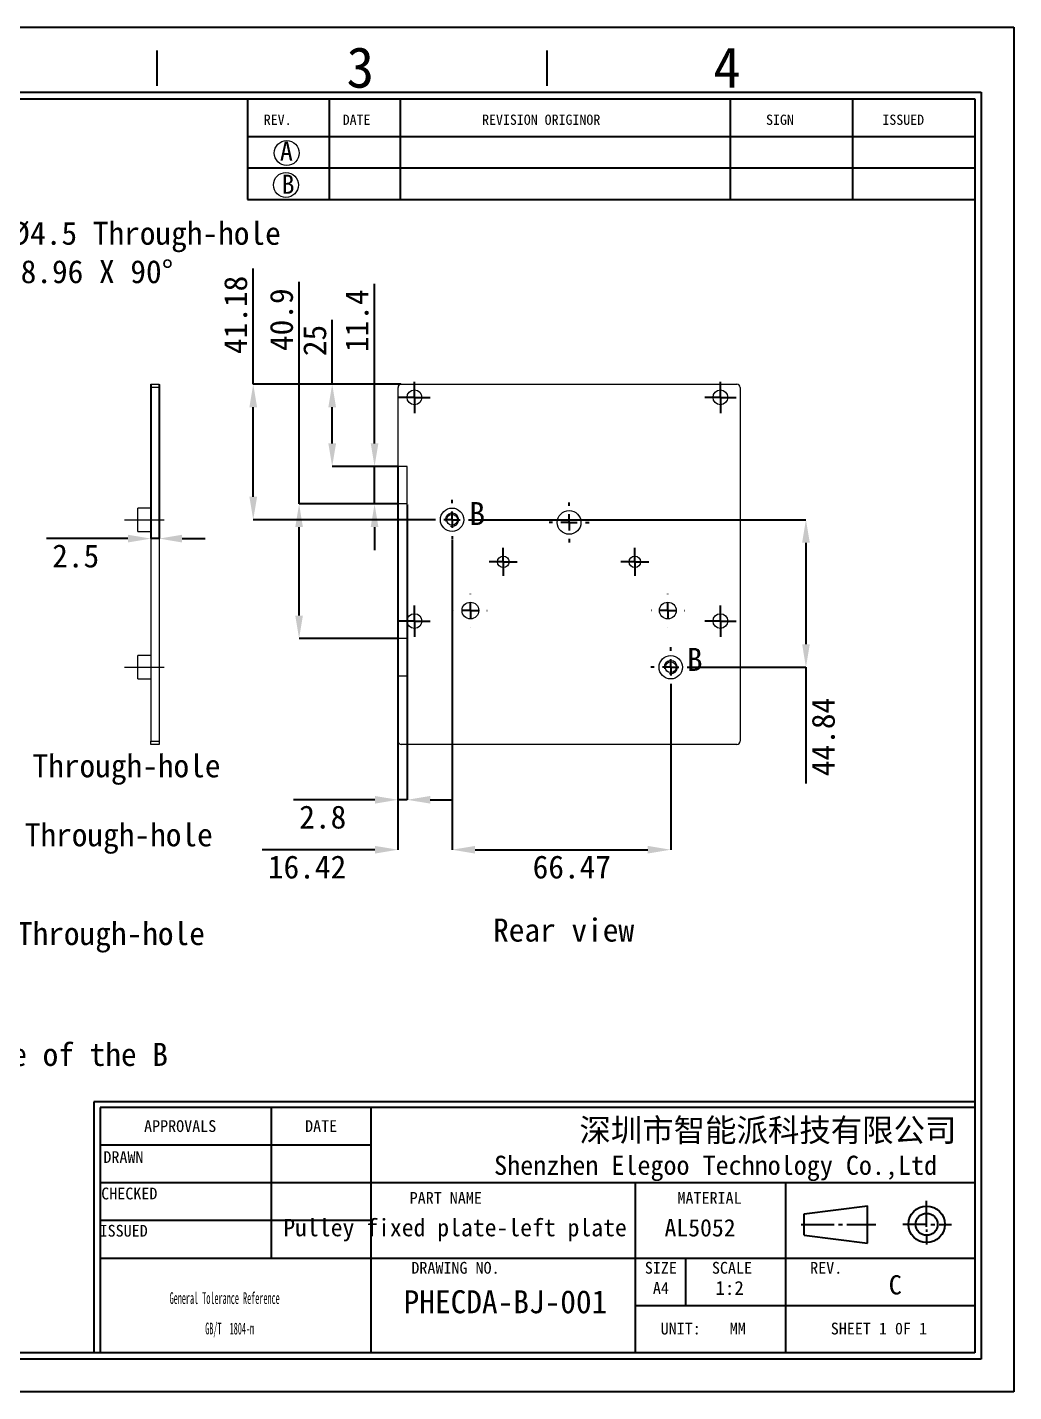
# Model space of a CAD drawing. Header units: millimetres. Extents: x 2 to 295, y 1 to 209.
# Drawn here: x 145.2 to 295.1, y 1.3 to 208.7 of the extents above; entities that cross this region are included whole.
import ezdxf

# ---------------------------------------------------------------- set-up
doc = ezdxf.new("R2010")
doc.units = ezdxf.units.MM
doc.header["$PDSIZE"] = -1
doc.linetypes.add('CENTERX2', pattern=[20.32, 12.7, -2.54, 2.54, -2.54])
doc.layers.add('SLD-0', color=179, linetype='Continuous')
doc.layers.add('蓝色线', color=5, linetype='Continuous', lineweight=15)
doc.styles.add('M', font='simfang.ttf')
doc.styles.add('SLDTEXTSTYLE2', font='TXT', dxfattribs={"width": 0.469})
doc.styles.add('SLDTEXTSTYLE8', font='TXT', dxfattribs={"width": 0.484})
doc.dimstyles.new('SLDDIMSTYLE0', dxfattribs={"dimtxt": 3.5, "dimasz": 3.5, "dimexe": 0, "dimexo": 0.0625, "dimgap": 0.875, "dimtad": 2, "dimlfac": 2, "dimrnd": 1e-09, "dimzin": 12, "dimdsep": 46, "dimtxsty": 'SLDTEXTSTYLE2', "dimsah": 1, "dimcen": 0.09, "dimadec": 0, "dimazin": 3, "dimtfac": 1, "dimtmove": 0, "dimatfit": 0, "dimfxl": 1, "dimfrac": 2, "dimtolj": 1, "dimtzin": 12, "dimarcsym": 0})
doc.dimstyles.new('SLDDIMSTYLE1', dxfattribs={"dimtxt": 3.5, "dimasz": 3.5, "dimexe": 0, "dimexo": 0.0625, "dimgap": 0.875, "dimtad": 2, "dimlfac": 2, "dimrnd": 1e-09, "dimzin": 12, "dimdsep": 46, "dimtxsty": 'SLDTEXTSTYLE2', "dimsah": 1, "dimcen": 0.09, "dimadec": 0, "dimazin": 3, "dimtfac": 1, "dimtofl": 0, "dimtmove": 0, "dimatfit": 3, "dimfxl": 1, "dimfrac": 2, "dimtolj": 1, "dimtzin": 12, "dimarcsym": 0})
doc.dimstyles.new('SLDDIMSTYLE2', dxfattribs={"dimtxt": 3.5, "dimasz": 3.5, "dimexe": 0, "dimexo": 0.0625, "dimgap": 0.875, "dimtad": 0, "dimtih": 1, "dimtoh": 1, "dimlfac": 2, "dimrnd": 1e-09, "dimzin": 12, "dimdsep": 46, "dimtxsty": 'SLDTEXTSTYLE2', "dimsah": 1, "dimcen": 0, "dimadec": 0, "dimazin": 3, "dimtfac": 1, "dimtmove": 0, "dimatfit": 3, "dimfxl": 1, "dimfrac": 2, "dimtolj": 1, "dimtzin": 12, "dimarcsym": 0})
doc.dimstyles.new('SLDDIMSTYLE3', dxfattribs={"dimtxt": 3.5, "dimasz": 3.5, "dimexe": 0, "dimexo": 0.0625, "dimgap": 0.875, "dimtad": 0, "dimtih": 1, "dimtoh": 1, "dimlfac": 2, "dimrnd": 1e-09, "dimzin": 12, "dimdsep": 46, "dimtxsty": 'SLDTEXTSTYLE2', "dimsah": 1, "dimcen": 0, "dimadec": 0, "dimazin": 3, "dimtol": 1, "dimtp": 0.05, "dimtfac": 1, "dimtmove": 0, "dimatfit": 3, "dimfxl": 1, "dimfrac": 2, "dimtolj": 1, "dimarcsym": 0})

# ---------------------------------------------------------------- blocks, each defined once
blk = doc.blocks.new('SW_NOTE_2')
at = {"layer": 'SLD-0', "color": 0, "char_height": 1.7927, "attachment_point": 2, "style": 'SLDTEXTSTYLE8'}
for s, insert in [('General Tolerance Reference', (12.75, 2.31)), ('GB/T  1804-m', (13.51, -2.32))]:
    blk.add_mtext(s, dxfattribs=dict(at, insert=insert))
blk = doc.blocks.new('_D')
at = {"layer": 'Defpoints', "color": 0}
for p in [(163.98, 154.42), (165.23, 154.42), (165.23, 130.96)]:
    blk.add_point(p, dxfattribs=at)
at = {"layer": 'SLD-0', "color": 0, "lineweight": -2}
for p, q in [((163.98, 154.36), (163.98, 130.96)), ((165.23, 154.36), (165.23, 130.96)), ((160.48, 130.96), (148.13, 130.96)), ((165.23, 130.96), (163.98, 130.96)), ((168.73, 130.96), (172.23, 130.96))]:
    blk.add_line(p, q, dxfattribs=at)
at = {"layer": 'SLD-0', "color": 0}
for points in [[(160.48, 131.54), (160.48, 130.37), (163.98, 130.96)], [(168.73, 131.54), (168.73, 130.37), (165.23, 130.96)]]:
    blk.add_solid(points, dxfattribs=at)
at = {"layer": 'SLD-0', "color": 0, "insert": (152.55, 130.08), "char_height": 3.5, "attachment_point": 2, "style": 'M'}
blk.add_mtext('\\A1;2.5', dxfattribs=at)
blk = doc.blocks.new('_D_16')
at = {"layer": 'Defpoints', "color": 0}
for p in [(114.49, 120.57), (113.21, 116.27)]:
    blk.add_point(p, dxfattribs=at)
at = {"layer": 'SLD-0', "color": 0, "lineweight": -2}
for p, q in [((130.58, 174.38), (115.5, 123.92)), ((134.08, 174.38), (130.58, 174.38)), ((113.21, 116.27), (114.49, 120.57)), ((112.21, 112.92), (111.21, 109.57))]:
    blk.add_line(p, q, dxfattribs=at)
at = {"layer": 'SLD-0', "color": 0}
for points in [[(114.94, 124.09), (116.05, 123.75), (114.49, 120.57)], [(111.65, 113.09), (112.77, 112.75), (113.21, 116.27)]]:
    blk.add_solid(points, dxfattribs=at)
at = {"layer": 'SLD-0', "color": 0, "insert": (134.95, 179.12), "char_height": 3.5, "attachment_point": 1, "style": 'M'}
blk.add_mtext('\\A1;4×%%c4.5 Through-hole\\P{\\fGDT;w}∅8.96 X 90°', dxfattribs=at)
blk = doc.blocks.new('_D_17')
at = {"layer": 'Defpoints', "color": 0}
for p in [(89.55, 135.03), (91.16, 131.81)]:
    blk.add_point(p, dxfattribs=at)
at = {"layer": '蓝色线', "color": 0, "lineweight": -2}
for p, q in [((87.98, 138.16), (86.41, 141.29)), ((89.55, 135.03), (91.16, 131.81)), ((114.25, 85.69), (92.72, 128.68)), ((117.75, 85.69), (114.25, 85.69))]:
    blk.add_line(p, q, dxfattribs=at)
at = {"layer": '蓝色线', "color": 0}
for points in [[(88.5, 138.42), (87.46, 137.9), (89.55, 135.03)], [(93.25, 128.94), (92.2, 128.42), (91.16, 131.81)]]:
    blk.add_solid(points, dxfattribs=at)
at = {"layer": '蓝色线', "color": 0, "insert": (118.62, 90.14), "char_height": 3.5, "attachment_point": 1, "style": 'M'}
blk.add_mtext('\\A1;∅7.2\\S+0.05^  0; Through-hole', dxfattribs=at)
blk = doc.blocks.new('_D_18')
at = {"layer": 'Defpoints', "color": 0}
for p in [(99.88, 128.16), (100.82, 126.68)]:
    blk.add_point(p, dxfattribs=at)
at = {"layer": 'SLD-0', "color": 0, "lineweight": -2}
for p, q in [((98.01, 131.12), (96.15, 134.08)), ((99.88, 128.16), (100.82, 126.68)), ((120.19, 96.03), (102.69, 123.72)), ((123.69, 96.03), (120.19, 96.03))]:
    blk.add_line(p, q, dxfattribs=at)
at = {"layer": 'SLD-0', "color": 0}
for points in [[(98.51, 131.43), (97.52, 130.81), (99.88, 128.16)], [(103.18, 124.03), (102.2, 123.41), (100.82, 126.68)]]:
    blk.add_solid(points, dxfattribs=at)
at = {"layer": 'SLD-0', "color": 0, "insert": (124.56, 98.18), "char_height": 3.5, "attachment_point": 1, "style": 'M'}
blk.add_mtext('\\A1;2×∅3.5 Through-hole', dxfattribs=at)
blk = doc.blocks.new('_D_19')
at = {"layer": 'Defpoints', "color": 0}
for p in [(58.95, 126.21), (60.6, 124.27)]:
    blk.add_point(p, dxfattribs=at)
at = {"layer": '蓝色线', "color": 0, "lineweight": -2}
for p, q in [((105.9, 70.67), (61.21, 123.54)), ((109.4, 70.67), (105.9, 70.67))]:
    blk.add_line(p, q, dxfattribs=at)
at = {"layer": '蓝色线', "color": 0}
blk.add_solid([(61.66, 123.92), (60.77, 123.16), (58.95, 126.21)], dxfattribs=at)
at = {"layer": '蓝色线', "color": 0, "insert": (110.28, 75.13), "char_height": 3.5, "attachment_point": 1, "style": 'M'}
blk.add_mtext('\\A1;2×∅5.1\\S+0.05^  0; Through-hole', dxfattribs=at)
blk = doc.blocks.new('_D_20')
at = {"layer": 'Defpoints', "color": 0}
for p in [(201.53, 141.92), (202.93, 136.22), (202.93, 91.26)]:
    blk.add_point(p, dxfattribs=at)
at = {"layer": 'SLD-0', "color": 0, "lineweight": -2}
for p, q in [((201.53, 141.86), (201.53, 91.26)), ((202.93, 136.16), (202.93, 91.26)), ((198.03, 91.26), (185.66, 91.26)), ((202.93, 91.26), (201.53, 91.26)), ((206.43, 91.26), (209.93, 91.26))]:
    blk.add_line(p, q, dxfattribs=at)
at = {"layer": 'SLD-0', "color": 0}
for points in [[(198.03, 91.84), (198.03, 90.68), (201.53, 91.26)], [(206.43, 91.84), (206.43, 90.68), (202.93, 91.26)]]:
    blk.add_solid(points, dxfattribs=at)
at = {"layer": 'SLD-0', "color": 0, "insert": (190.1, 90.39), "char_height": 3.5, "attachment_point": 2, "style": 'M'}
blk.add_mtext('\\A1;2.8', dxfattribs=at)
blk = doc.blocks.new('_D_21')
at = {"layer": 'Defpoints', "color": 0}
for p in [(191.53, 154.42), (202.03, 154.42), (201.53, 141.92)]:
    blk.add_point(p, dxfattribs=at)
at = {"layer": 'SLD-0', "color": 0, "lineweight": -2}
for p, q in [((191.53, 154.42), (191.53, 164.21)), ((201.97, 154.42), (191.53, 154.42)), ((191.53, 145.42), (191.53, 150.92)), ((201.47, 141.92), (191.53, 141.92))]:
    blk.add_line(p, q, dxfattribs=at)
at = {"layer": 'SLD-0', "color": 0}
for points in [[(190.95, 150.92), (192.12, 150.92), (191.53, 154.42)], [(190.95, 145.42), (192.12, 145.42), (191.53, 141.92)]]:
    blk.add_solid(points, dxfattribs=at)
at = {"layer": 'SLD-0', "color": 0, "insert": (187.12, 161.07), "char_height": 3.5, "attachment_point": 2, "rotation": 90, "style": 'M'}
blk.add_mtext('\\A1;25', dxfattribs=at)
blk = doc.blocks.new('_D_22')
at = {"layer": 'Defpoints', "color": 0}
for p in [(197.97, 141.92), (201.53, 141.92), (201.53, 136.22)]:
    blk.add_point(p, dxfattribs=at)
at = {"layer": 'SLD-0', "color": 0, "lineweight": -2}
for p, q in [((197.97, 145.42), (197.97, 169.7)), ((201.47, 141.92), (197.97, 141.92)), ((197.97, 136.22), (197.97, 141.92)), ((201.47, 136.22), (197.97, 136.22)), ((197.97, 132.72), (197.97, 129.22))]:
    blk.add_line(p, q, dxfattribs=at)
at = {"layer": 'SLD-0', "color": 0}
for points in [[(197.39, 145.42), (198.55, 145.42), (197.97, 141.92)], [(197.39, 132.72), (198.55, 132.72), (197.97, 136.22)]]:
    blk.add_solid(points, dxfattribs=at)
at = {"layer": 'SLD-0', "color": 0, "insert": (193.54, 164.08), "char_height": 3.5, "attachment_point": 2, "rotation": 90, "style": 'M'}
blk.add_mtext('\\A1;11.4', dxfattribs=at)
blk = doc.blocks.new('_D_23')
at = {"layer": 'Defpoints', "color": 0}
for p in [(201.53, 136.22), (186.5, 115.77), (201.53, 115.77)]:
    blk.add_point(p, dxfattribs=at)
at = {"layer": 'SLD-0', "color": 0, "lineweight": -2}
for p, q in [((186.5, 136.22), (186.5, 170)), ((201.47, 136.22), (186.5, 136.22)), ((186.5, 119.27), (186.5, 132.72)), ((201.47, 115.77), (186.5, 115.77))]:
    blk.add_line(p, q, dxfattribs=at)
at = {"layer": 'SLD-0', "color": 0}
for points in [[(185.92, 132.72), (187.08, 132.72), (186.5, 136.22)], [(185.92, 119.27), (187.08, 119.27), (186.5, 115.77)]]:
    blk.add_solid(points, dxfattribs=at)
at = {"layer": 'SLD-0', "color": 0, "insert": (182.06, 164.23), "char_height": 3.5, "attachment_point": 2, "rotation": 90, "style": 'M'}
blk.add_mtext('\\A1;40.9', dxfattribs=at)
blk = doc.blocks.new('_D_24')
at = {"layer": 'Defpoints', "color": 0}
for p in [(209.75, 130.8), (242.98, 108.38), (242.98, 83.67)]:
    blk.add_point(p, dxfattribs=at)
at = {"layer": 'SLD-0', "color": 0, "lineweight": -2}
for p, q in [((209.75, 130.74), (209.75, 83.67)), ((242.98, 108.32), (242.98, 83.67)), ((213.25, 83.67), (239.48, 83.67))]:
    blk.add_line(p, q, dxfattribs=at)
at = {"layer": 'SLD-0', "color": 0}
for points in [[(213.25, 84.25), (213.25, 83.09), (209.75, 83.67)], [(239.48, 84.25), (239.48, 83.09), (242.98, 83.67)]]:
    blk.add_solid(points, dxfattribs=at)
at = {"layer": 'SLD-0', "color": 0, "insert": (227.95, 82.8), "char_height": 3.5, "attachment_point": 2, "style": 'M'}
blk.add_mtext('\\A1;66.47', dxfattribs=at)
blk = doc.blocks.new('_D_25')
at = {"layer": 'Defpoints', "color": 0}
for p in [(212.77, 133.83), (246.01, 111.41), (263.53, 111.41)]:
    blk.add_point(p, dxfattribs=at)
at = {"layer": 'SLD-0', "color": 0, "lineweight": -2}
for p, q in [((212.84, 133.83), (263.53, 133.83)), ((263.53, 130.33), (263.53, 114.91)), ((246.07, 111.41), (263.53, 111.41)), ((263.53, 111.41), (263.53, 93.72))]:
    blk.add_line(p, q, dxfattribs=at)
at = {"layer": 'SLD-0', "color": 0}
for points in [[(262.95, 130.33), (264.12, 130.33), (263.53, 133.83)], [(262.95, 114.91), (264.12, 114.91), (263.53, 111.41)]]:
    blk.add_solid(points, dxfattribs=at)
at = {"layer": 'SLD-0', "color": 0, "insert": (264.41, 100.81), "char_height": 3.5, "attachment_point": 2, "rotation": 90, "style": 'M'}
blk.add_mtext('\\A1;44.84', dxfattribs=at)
blk = doc.blocks.new('_D_26')
at = {"layer": 'Defpoints', "color": 0}
for p in [(179.53, 154.42), (202.03, 154.42), (206.72, 133.83)]:
    blk.add_point(p, dxfattribs=at)
at = {"layer": 'SLD-0', "color": 0, "lineweight": -2}
for p, q in [((179.53, 154.42), (179.53, 171.99)), ((201.97, 154.42), (179.53, 154.42)), ((179.53, 137.33), (179.53, 150.92)), ((206.66, 133.83), (179.53, 133.83))]:
    blk.add_line(p, q, dxfattribs=at)
at = {"layer": 'SLD-0', "color": 0}
for points in [[(178.95, 150.92), (180.12, 150.92), (179.53, 154.42)], [(178.95, 137.33), (180.12, 137.33), (179.53, 133.83)]]:
    blk.add_solid(points, dxfattribs=at)
at = {"layer": 'SLD-0', "color": 0, "insert": (175.1, 164.96), "char_height": 3.5, "attachment_point": 2, "rotation": 90, "style": 'M'}
blk.add_mtext('\\A1;41.18', dxfattribs=at)
blk = doc.blocks.new('_D_27')
at = {"layer": 'Defpoints', "color": 0}
for p in [(209.75, 130.8), (201.53, 115.77), (209.75, 83.67)]:
    blk.add_point(p, dxfattribs=at)
at = {"layer": 'SLD-0', "color": 0, "lineweight": -2}
for p, q in [((209.75, 130.74), (209.75, 83.67)), ((201.53, 115.71), (201.53, 83.67)), ((198.03, 83.67), (180.88, 83.67)), ((213.25, 83.67), (216.75, 83.67))]:
    blk.add_line(p, q, dxfattribs=at)
at = {"layer": 'SLD-0', "color": 0}
for points in [[(198.03, 84.25), (198.03, 83.09), (201.53, 83.67)], [(213.25, 84.25), (213.25, 83.09), (209.75, 83.67)]]:
    blk.add_solid(points, dxfattribs=at)
at = {"layer": 'SLD-0', "color": 0, "insert": (187.71, 82.8), "char_height": 3.5, "attachment_point": 2, "style": 'M'}
blk.add_mtext('\\A1;16.42', dxfattribs=at)
blk = doc.blocks.new('SW_CENTERMARKSYMBOL_9')
at = {"layer": 'SLD-0', "color": 0}
for p, q in [((0, 2.5), (0, 3.05)), ((-2.5, 0), (-3.05, 0)), ((0, 0), (-1.25, 0)), ((0, 0), (0, 1.25)), ((0, 0), (0, -1.25)), ((0, 0), (1.25, 0)), ((2.5, 0), (3.05, 0)), ((0, -2.5), (0, -3.05))]:
    blk.add_line(p, q, dxfattribs=at)
blk = doc.blocks.new('SW_CENTERMARKSYMBOL_10')
at = {"layer": 'SLD-0', "color": 0}
for p, q in [((0, 2.5), (0, 2.525)), ((-2.5, 0), (-2.525, 0)), ((0, 0), (-1.25, 0)), ((0, 0), (0, 1.25)), ((0, 0), (0, -1.25)), ((0, 0), (1.25, 0)), ((2.5, 0), (2.525, 0)), ((0, -2.5), (0, -2.525))]:
    blk.add_line(p, q, dxfattribs=at)
blk = doc.blocks.new('SW_CENTERMARKSYMBOL_11')
at = {"layer": 'SLD-0', "color": 0}
for p, q in [((0, 2.5), (0, 2.525)), ((-2.5, 0), (-2.525, 0)), ((0, 0), (-1.25, 0)), ((0, 0), (0, 1.25)), ((0, 0), (0, -1.25)), ((0, 0), (1.25, 0)), ((2.5, 0), (2.525, 0)), ((0, -2.5), (0, -2.525))]:
    blk.add_line(p, q, dxfattribs=at)
blk = doc.blocks.new('SW_CENTERMARKSYMBOL_12')
at = {"layer": 'SLD-0', "color": 0}
for p, q in [((0, 1.25), (0, 2.125)), ((-1.25, 0), (-2.125, 0)), ((0, 0), (-1.25, 0)), ((0, 0), (0, 1.25)), ((0, 0), (0, -1.25)), ((0, 0), (1.25, 0)), ((1.25, 0), (2.125, 0)), ((0, -1.25), (0, -2.125))]:
    blk.add_line(p, q, dxfattribs=at)
blk = doc.blocks.new('SW_CENTERMARKSYMBOL_13')
at = {"layer": 'SLD-0', "color": 0}
for p, q in [((0, 1.25), (0, 2.125)), ((-1.25, 0), (-2.125, 0)), ((0, 0), (-1.25, 0)), ((0, 0), (0, 1.25)), ((0, 0), (0, -1.25)), ((0, 0), (1.25, 0)), ((1.25, 0), (2.125, 0)), ((0, -1.25), (0, -2.125))]:
    blk.add_line(p, q, dxfattribs=at)
blk = doc.blocks.new('SW_CENTERMARKSYMBOL_14')
at = {"layer": 'SLD-0', "color": 0}
for p, q in [((0, 2.5), (0, 3.0275)), ((-2.5, 0), (-3.0275, 0)), ((0, 0), (-1.25, 0)), ((0, 0), (0, 1.25)), ((0, 0), (0, -1.25)), ((0, 0), (1.25, 0)), ((2.5, 0), (3.0275, 0)), ((0, -2.5), (0, -3.0275))]:
    blk.add_line(p, q, dxfattribs=at)
blk = doc.blocks.new('SW_CENTERMARKSYMBOL_15')
at = {"layer": 'SLD-0', "color": 0}
for p, q in [((0, 2.5), (0, 3.0275)), ((-2.5, 0), (-3.0275, 0)), ((0, 0), (-1.25, 0)), ((0, 0), (0, 1.25)), ((0, 0), (0, -1.25)), ((0, 0), (1.25, 0)), ((2.5, 0), (3.0275, 0)), ((0, -2.5), (0, -3.0275))]:
    blk.add_line(p, q, dxfattribs=at)
blk = doc.blocks.new('SW_CENTERMARKSYMBOL_16')
at = {"layer": 'SLD-0', "color": 0}
for p, q in [((0, 1.25), (0, 2.375)), ((-1.25, 0), (-2.375, 0)), ((0, 0), (-1.25, 0)), ((0, 0), (0, 1.25)), ((0, 0), (0, -1.25)), ((0, 0), (1.25, 0)), ((1.25, 0), (2.375, 0)), ((0, -1.25), (0, -2.375))]:
    blk.add_line(p, q, dxfattribs=at)
blk = doc.blocks.new('SW_CENTERMARKSYMBOL_17')
at = {"layer": 'SLD-0', "color": 0}
for p, q in [((0, 1.25), (0, 2.375)), ((-1.25, 0), (-2.375, 0)), ((0, 0), (-1.25, 0)), ((0, 0), (0, 1.25)), ((0, 0), (0, -1.25)), ((0, 0), (1.25, 0)), ((1.25, 0), (2.375, 0)), ((0, -1.25), (0, -2.375))]:
    blk.add_line(p, q, dxfattribs=at)
blk = doc.blocks.new('SW_CENTERMARKSYMBOL_18')
at = {"layer": 'SLD-0', "color": 0}
for p, q in [((0, 1.25), (0, 2.375)), ((-1.25, 0), (-2.375, 0)), ((0, 0), (-1.25, 0)), ((0, 0), (0, 1.25)), ((0, 0), (0, -1.25)), ((0, 0), (1.25, 0)), ((1.25, 0), (2.375, 0)), ((0, -1.25), (0, -2.375))]:
    blk.add_line(p, q, dxfattribs=at)
blk = doc.blocks.new('SW_CENTERMARKSYMBOL_19')
at = {"layer": 'SLD-0', "color": 0}
for p, q in [((0, 1.25), (0, 2.375)), ((-1.25, 0), (-2.375, 0)), ((0, 0), (-1.25, 0)), ((0, 0), (0, 1.25)), ((0, 0), (0, -1.25)), ((0, 0), (1.25, 0)), ((1.25, 0), (2.375, 0)), ((0, -1.25), (0, -2.375))]:
    blk.add_line(p, q, dxfattribs=at)

msp = doc.modelspace()

# ---------------------------------------------------------------- linework, layer by layer
at = {"color": 7, "linetype": 'Continuous', "lineweight": 15}
for p, q in [((163.978, 154.4202), (165.228, 154.4202)), ((163.978, 153.9202), (163.978, 154.4202)), ((165.228, 153.9202), (163.978, 153.9202)), ((163.978, 153.9202), (163.978, 100.1702)), ((165.228, 154.4202), (165.228, 153.9202)), ((165.228, 153.9202), (165.228, 100.1702)), ((201.5342, 141.9202), (201.5342, 153.9202)), ((202.0342, 154.4202), (253.0342, 154.4202)), ((253.5342, 153.9202), (253.5342, 100.1702)), ((202.9342, 141.9202), (201.5342, 141.9202)), ((202.9342, 136.2202), (202.9342, 141.9202)), ((163.978, 135.6082), (161.978, 135.6082)), ((161.978, 133.8307), (161.978, 135.6082)), ((201.5342, 115.7702), (201.5342, 136.2202)), ((202.9342, 136.2202), (201.5342, 136.2202)), ((161.978, 132.0532), (161.978, 133.8307)), ((161.978, 132.0532), (163.978, 132.0532)), ((202.9342, 115.7702), (201.5342, 115.7702)), ((202.9342, 110.0702), (202.9342, 115.7702)), ((163.978, 113.1859), (161.978, 113.1859)), ((161.978, 111.4084), (161.978, 113.1859)), ((161.978, 109.6309), (161.978, 111.4084)), ((202.9342, 110.0702), (201.5342, 110.0702)), ((201.5342, 100.1702), (201.5342, 110.0702)), ((161.978, 109.6309), (163.978, 109.6309)), ((163.978, 100.1702), (165.228, 100.1702)), ((163.978, 99.6702), (163.978, 100.1702)), ((165.228, 99.6702), (163.978, 99.6702)), ((165.228, 100.1702), (165.228, 99.6702)), ((253.0342, 99.6702), (202.0342, 99.6702))]:
    msp.add_line(p, q, dxfattribs=at)
for centre, radius in [((204.0342, 152.4202), 1.125), ((250.5342, 152.4202), 1.125), ((209.7464, 133.8307), 1.7775), ((227.5342, 133.4202), 1.8), ((209.7464, 133.8307), 0.825), ((217.5342, 127.4202), 0.875), ((237.5342, 127.4202), 0.875), ((212.5342, 120.0202), 1.275), ((242.5342, 120.0202), 1.275), ((204.0342, 118.4202), 1.125), ((250.5342, 118.4202), 1.125), ((242.9795, 111.4084), 1.7775), ((242.9795, 111.4084), 0.825)]:
    msp.add_circle(centre, radius, dxfattribs=at)
for centre, start, end in [((202.0342, 153.9202), 90, 180), ((253.0342, 153.9202), 0, 90), ((202.0342, 100.1702), 180, 270), ((253.0342, 100.1702), 270, 0)]:
    msp.add_arc(centre, 0.5, start, end, dxfattribs=at)
at = {"color": 7, "linetype": 'Continuous', "lineweight": 0}
for centre in [(209.7464, 133.8307), (242.9795, 111.4084)]:
    msp.add_arc(centre, 1, 255, 195, dxfattribs=at)
at = {"layer": 'SLD-0'}
for p, q in [((1.5907, 208.6737), (295.1066, 208.6737)), ((295.1066, 208.6737), (295.1066, 1.2938)), ((12.6748, 197.811), (289.1814, 197.811)), ((252.0174, 197.811), (252.0174, 182.5137)), ((270.5994, 197.811), (270.5994, 182.5137)), ((289.1814, 197.811), (289.1814, 7.2189)), ((289.1814, 7.2189), (12.6748, 7.2189)), ((295.1066, 1.2938), (1.5907, 1.2938))]:
    msp.add_line(p, q, dxfattribs=at)
at = {"layer": 'SLD-0', "color": 6, "linetype": 'Continuous'}
for p, q in [((164.9525, 199.786), (164.9525, 205.1695)), ((224.2039, 199.786), (224.2039, 205.1695)), ((11.6873, 198.7985), (290.1689, 198.7985)), ((290.1689, 198.7985), (290.1689, 6.2314)), ((290.1689, 6.2314), (11.6873, 6.2314))]:
    msp.add_line(p, q, dxfattribs=at)
at = {"layer": 'SLD-0', "color": 179, "linetype": 'Continuous'}
for p, q in [((178.6588, 197.811), (178.6588, 182.5137)), ((191.0502, 197.811), (191.0502, 182.5137)), ((201.8863, 197.811), (201.8863, 182.5137)), ((178.6588, 192.0745), (289.1814, 192.0745)), ((178.6588, 187.2941), (289.1814, 187.2941)), ((178.6588, 182.5137), (289.1814, 182.5137)), ((289.1814, 45.3294), (155.3299, 45.3294)), ((155.3299, 45.3294), (155.3299, 7.2189)), ((289.1814, 44.5061), (156.286, 44.5061)), ((156.286, 44.5061), (156.286, 7.2189)), ((182.2808, 44.5061), (182.2808, 21.5602)), ((197.3975, 44.5061), (197.3975, 7.2189)), ((197.3975, 38.7696), (156.286, 38.7696)), ((289.1814, 33.0331), (156.286, 33.0331)), ((237.553, 33.0331), (237.553, 7.2189)), ((260.499, 7.2189), (260.499, 33.0331)), ((263.2552, 28.3538), (272.8879, 29.5382)), ((272.8879, 23.8461), (272.8879, 29.5382)), ((281.8693, 26.3495), (281.8693, 30.3163)), ((197.3975, 27.2966), (156.286, 27.2966)), ((263.2552, 25.1064), (263.2552, 28.3538)), ((262.7856, 26.7328), (267.8301, 26.7328)), ((263.2552, 25.1064), (272.8879, 23.8461)), ((268.4607, 26.7328), (269.0912, 26.7328)), ((269.7218, 26.7328), (274.1357, 26.7328)), ((281.8693, 26.7328), (278.2684, 26.7328)), ((281.8693, 25.9663), (281.8693, 25.5831)), ((281.8693, 25.1998), (281.8693, 23.6668)), ((282.4999, 26.7328), (283.1304, 26.7328)), ((283.761, 26.7328), (285.6527, 26.7328)), ((289.1814, 21.5602), (156.286, 21.5602)), ((245.2016, 21.5602), (245.2016, 14.3895)), ((237.553, 14.3895), (289.1814, 14.3895))]:
    msp.add_line(p, q, dxfattribs=at)
at = {"layer": 'SLD-0', "linetype": 'CENTERX2', "lineweight": 0, "ltscale": 0.5}
for p, q in [((159.978, 133.8307), (165.978, 133.8307)), ((159.978, 111.4084), (165.978, 111.4084))]:
    msp.add_line(p, q, dxfattribs=at)
at = {"layer": 'SLD-0', "lineweight": 0}
for centre in [(184.6221, 189.5636), (184.4994, 184.7149)]:
    msp.add_circle(centre, 1.8944, dxfattribs=at)
at = {"layer": 'SLD-0', "color": 179, "linetype": 'Continuous'}
for radius in [2.7714, 1.669]:
    msp.add_circle((281.8693, 26.7328), radius, dxfattribs=at)

# ---------------------------------------------------------------- block references
at = {"layer": 'SLD-0'}
for name, p in [('SW_CENTERMARKSYMBOL_19', (204.0342, 152.4202)), ('SW_CENTERMARKSYMBOL_17', (250.5342, 152.4202)), ('SW_CENTERMARKSYMBOL_15', (209.7464, 133.8307)), ('SW_CENTERMARKSYMBOL_9', (227.5342, 133.4202)), ('SW_CENTERMARKSYMBOL_12', (217.5342, 127.4202)), ('SW_CENTERMARKSYMBOL_13', (237.5342, 127.4202)), ('SW_CENTERMARKSYMBOL_11', (212.5342, 120.0202)), ('SW_CENTERMARKSYMBOL_10', (242.5342, 120.0202)), ('SW_CENTERMARKSYMBOL_16', (204.0342, 118.4202)), ('SW_CENTERMARKSYMBOL_18', (250.5342, 118.4202)), ('SW_CENTERMARKSYMBOL_14', (242.9795, 111.4084))]:
    msp.add_blockref(name, p, dxfattribs=at)
at = {"layer": 'SLD-0', "color": 179}
msp.add_blockref('SW_NOTE_2', (162.4379, 14.1109), dxfattribs=at)

# ---------------------------------------------------------------- texts
at = {"layer": 'SLD-0', "style": 'M'}
for s, insert, char_height, attachment_point in [('3', (193.7066, 205.6655), 6.172, 1), ('4', (249.4405, 205.6593), 6.172, 1), ('A', (183.5778, 191.2862), 2.9034, 1), ('B', (183.8319, 186.2712), 2.9034, 1), ('B', (212.3844, 136.5141), 3.5, 1), ('B', (245.4423, 114.3447), 3.5, 1), ('Rear view', (215.9836, 73.2094), 3.5, 1), ('Notes：Press the BSOA-M4*6.5 rivet nut on the side of the B', (26.0841, 54.3103), 3.5, 1), ('深圳市智能派科技有限公司', (257.7519, 42.797), 3.5, 2), ('Pulley fixed plate-left plate', (210.202, 27.5633), 2.645833, 2), ('AL5052', (247.4388, 27.5373), 2.64583, 2), ('C', (276.1139, 18.9954), 2.9104, 1), ('PHECDA-BJ-001', (202.3848, 16.7166), 3.5, 1)]:
    msp.add_mtext(s, dxfattribs=dict(at, insert=insert, char_height=char_height, attachment_point=attachment_point))
at = {"layer": 'SLD-0', "color": 179, "style": 'M'}
for s, insert, char_height, attachment_point in [('REV.', (181.1288, 195.4001), 1.55363, 1), ('DATE', (193.1265, 195.4001), 1.55363, 1), ('REVISION ORIGINOR', (214.3082, 195.4001), 1.553633, 1), ('SIGN', (257.4664, 195.4001), 1.55363, 1), ('ISSUED', (275.1481, 195.4001), 1.55363, 1), ('APPROVALS', (168.4266, 42.5627), 1.79265, 2), ('DATE', (189.8496, 42.5627), 1.79265, 2), ('DRAWN', (159.8036, 37.8529), 1.79265, 2), ('Shenzhen Elegoo Technology Co.,Ltd', (249.7983, 37.1647), 2.910417, 2), ('CHECKED', (160.6957, 32.3147), 1.79265, 2), ('PART NAME', (208.7939, 31.6454), 1.79265, 2), ('MATERIAL', (248.8802, 31.6454), 1.79265, 2), ('ISSUED', (159.837, 26.6544), 1.79265, 2), ('DRAWING NO.', (210.268, 21.0216), 1.792654, 2), ('SIZE', (241.4789, 21.0216), 1.79265, 2), ('SCALE', (252.2889, 21.0216), 1.79265, 2), ('REV.', (266.6102, 21.0216), 1.79265, 2), ('A4', (241.4898, 17.9531), 1.79265, 2), ('1:2', (251.93, 18.1206), 2.11667, 2), ('UNIT:', (244.4987, 11.7907), 1.79265, 2), ('MM', (253.1609, 11.7907), 1.79265, 2), ('SHEET 1 0F 1', (274.62, 11.7907), 1.792654, 2)]:
    msp.add_mtext(s, dxfattribs=dict(at, insert=insert, char_height=char_height, attachment_point=attachment_point))

# ---------------------------------------------------------------- dimensions: what is measured, and where the dimension line sits
at = {"layer": 'SLD-0'}
for p1, p2, text, picture, middle in [((113.2108, 116.274), (114.4938, 120.5664), '4×%%c4.5 Through-hole\\P{\\fGDT;w}<> X 90°', '_D_16', (160.6081, 174.3804)), ((99.8848, 128.1599), (100.8198, 126.6806), '2×<> Through-hole', '_D_18', (150.1877, 96.033))]:
    dim = msp.add_diameter_dim_2p(p1=p1, p2=p2, text=text, dimstyle='SLDDIMSTYLE2', override={"dimtxsty": 'M'}, dxfattribs=at)
    dim.commit()
    dim.dimension.update_dxf_attribs({"geometry": picture, "text_midpoint": middle, "dimtype": 163})
for base, p1, p2, dimstyle, picture, middle in [((179.5342, 154.4202), (206.7189, 133.8307), (202.0342, 154.4202), 'SLDDIMSTYLE1', '_D_26', (179.5342, 164.9552)), ((186.4992, 115.7702), (201.5342, 136.2202), (201.5342, 115.7702), 'SLDDIMSTYLE1', '_D_23', (186.4992, 164.2336)), ((197.9711, 141.9202), (201.5342, 136.2202), (201.5342, 141.9202), 'SLDDIMSTYLE0', '_D_22', (197.9711, 164.0836)), ((191.5342, 154.4202), (201.5342, 141.9202), (202.0342, 154.4202), 'SLDDIMSTYLE1', '_D_21', (191.5342, 161.0652)), ((263.5342, 111.4084), (212.7739, 133.8307), (246.007, 111.4084), 'SLDDIMSTYLE1', '_D_25', (263.5342, 100.8134))]:
    dim = msp.add_linear_dim(base=base, p1=p1, p2=p2, angle=90, dimstyle=dimstyle, override={"dimtxsty": 'M'}, dxfattribs=at)
    dim.commit()
    dim.dimension.update_dxf_attribs({"geometry": picture, "text_midpoint": middle, "dimtype": 160})
for base, p1, p2, dimstyle, picture, middle in [((165.228, 130.9569), (163.978, 154.4202), (165.228, 154.4202), 'SLDDIMSTYLE0', '_D', (152.553, 130.9569)), ((202.9342, 91.2612), (201.5342, 141.9202), (202.9342, 136.2202), 'SLDDIMSTYLE0', '_D_20', (190.0992, 91.2612)), ((209.7464, 83.6702), (201.5342, 115.7702), (209.7464, 130.8032), 'SLDDIMSTYLE1', '_D_27', (187.7092, 83.6702)), ((242.9795, 83.6702), (209.7464, 130.8032), (242.9795, 108.3809), 'SLDDIMSTYLE1', '_D_24', (227.9533, 83.6702))]:
    dim = msp.add_linear_dim(base=base, p1=p1, p2=p2, dimstyle=dimstyle, override={"dimtxsty": 'M'}, dxfattribs=at)
    dim.commit()
    dim.dimension.update_dxf_attribs({"geometry": picture, "text_midpoint": middle, "dimtype": 160})
at = {"layer": '蓝色线'}
for p1, p2, text, picture, middle in [((89.5466, 135.0298), (91.158, 131.8106), '<> Through-hole', '_D_17', (146.7952, 85.6853)), ((60.5988, 124.2654), (58.9525, 126.2127), '2×<> Through-hole', '_D_19', (142.1721, 70.6742))]:
    dim = msp.add_diameter_dim_2p(p1=p1, p2=p2, text=text, dimstyle='SLDDIMSTYLE3', override={"dimtxsty": 'M'}, dxfattribs=at)
    dim.commit()
    dim.dimension.update_dxf_attribs({"geometry": picture, "text_midpoint": middle, "dimtype": 163})

doc.saveas('drawing.dxf')
